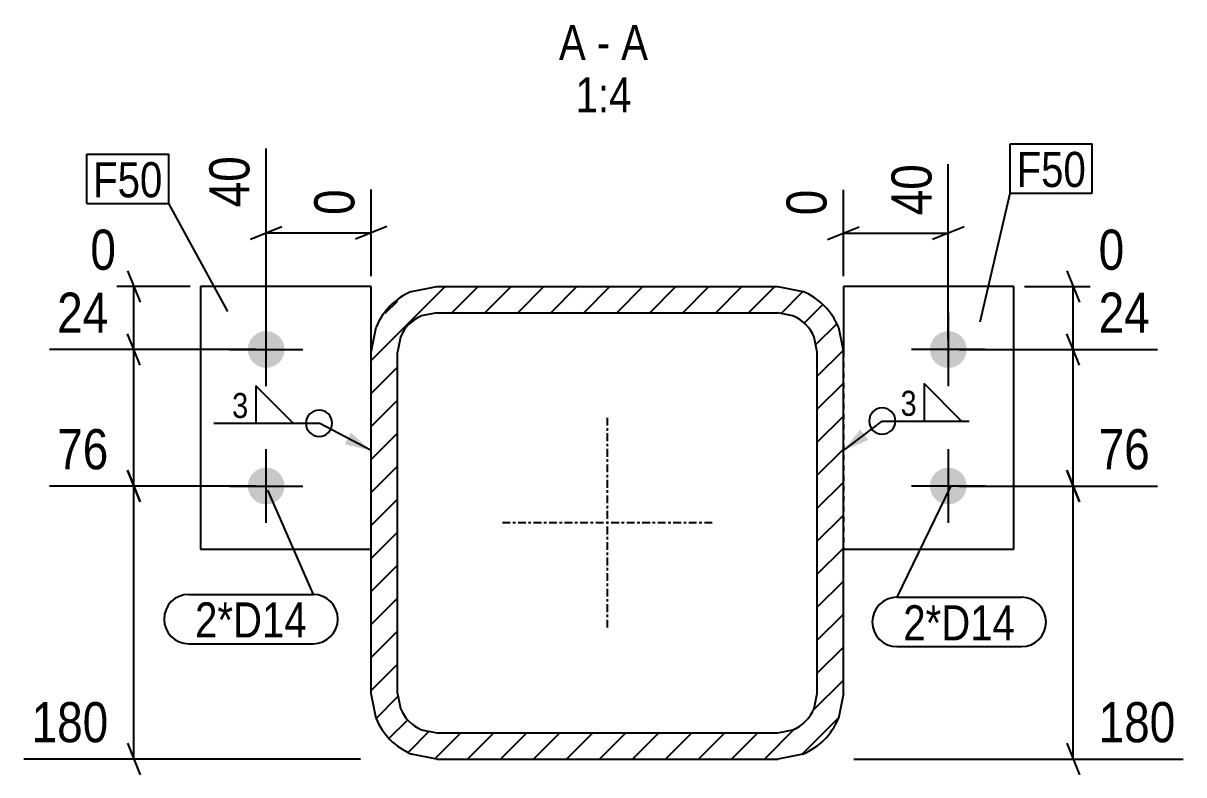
# Model space of a CAD drawing. Header units: millimetres. Extents: x 12 to 41653, y 8 to 845.
# Drawn here: x 26583.9 to 27026.2, y 9.6 to 295.9 of the extents above; entities that cross this region are included whole.
import ezdxf

# ---------------------------------------------------------------- set-up
doc = ezdxf.new("R2010")
doc.units = ezdxf.units.MM
doc.linetypes.add('DXK_LINE_DOT2', pattern=[3.9198, 1.9599, -1.9599])
doc.linetypes.add('DXK_LINE_DOT3', pattern=[5.9187, 2.979, -0.9799, 0.9799, -0.9799])
for name, color, linetype in [('MÅLSÆTNING', 7, 'Continuous'), ('STÅL', 7, 'Continuous'), ('TEKST', 7, 'Continuous')]:
    doc.layers.add(name, color=color, linetype=linetype)
doc.styles.add('Arial Narrow', font='ARIALN.TTF', dxfattribs={"height": 0.2})

msp = doc.modelspace()

# ---------------------------------------------------------------- hatches: boundary and pattern name
at = {"layer": 'STÅL', "linetype": 'Continuous'}
h = msp.add_hatch(dxfattribs=at)
h.set_pattern_fill('', scale=2.8, style=0, pattern_type=0)
h.set_pattern_definition([(45, (26718.387, 31.033), (-6.28618, 6.28618), [])])
h.paths.add_polyline_path([(26716.48, 40.6), (26718.39, 31.03), (26723.81, 22.92), (26731.92, 17.5), (26741.48, 15.6), (26871.48, 15.6), (26881.05, 17.5), (26889.16, 22.92), (26894.58, 31.03), (26896.48, 40.6), (26896.48, 170.6), (26894.58, 180.17), (26889.16, 188.28), (26881.05, 193.7), (26871.48, 195.6), (26741.48, 195.6), (26731.92, 193.7), (26723.81, 188.28), (26718.39, 180.17), (26716.48, 170.6)])
h.paths.add_polyline_path([(26727.63, 176.34), (26730.88, 181.21), (26735.74, 184.46), (26741.48, 185.6), (26871.48, 185.6), (26877.22, 184.46), (26882.09, 181.21), (26885.34, 176.34), (26886.48, 170.6), (26886.48, 40.6), (26885.34, 34.86), (26882.09, 29.99), (26877.22, 26.74), (26871.48, 25.6), (26741.48, 25.6), (26735.74, 26.74), (26730.88, 29.99), (26727.63, 34.86), (26726.48, 40.6), (26726.48, 170.6)])
for points in [[(26676.48, 178.6, -1), (26676.48, 164.6, -1)], [(26936.48, 164.6, -1), (26936.48, 178.6, -1)], [(26676.48, 126.6, -1), (26676.48, 112.6, -1)], [(26936.48, 112.6, -1), (26936.48, 126.6, -1)]]:
    msp.add_hatch(color=96, dxfattribs=at).paths.add_polyline_path(points)
at = {"layer": 'TEKST', "linetype": 'Continuous'}
for points in [[(26708.79, 139.96), (26716.48, 133.1), (26706.47, 135.53)], [(26905.96, 137.15), (26896.48, 133.1), (26902.94, 141.13)]]:
    msp.add_hatch(color=3, dxfattribs=at).paths.add_polyline_path(points)

# ---------------------------------------------------------------- linework, layer by layer
at = {"layer": 'MÅLSÆTNING', "color": 7, "linetype": 'Continuous'}
for p, q in [((26676.48, 175.6), (26676.48, 248.19)), ((26936.48, 175.6), (26936.48, 242.24)), ((26716.48, 199.6), (26716.48, 232.62)), ((26896.48, 199.6), (26896.48, 232.49)), ((26670.48, 213.67), (26682.48, 218.47)), ((26722.48, 218.47), (26710.48, 213.67)), ((26890.48, 213.54), (26902.48, 218.34)), ((26942.48, 218.34), (26930.48, 213.54)), ((26676.48, 216.07), (26716.48, 216.07)), ((26896.48, 215.94), (26936.48, 215.94)), ((26623.64, 201.6), (26628.44, 189.6)), ((26981.67, 201.6), (26986.47, 189.6)), ((26647.48, 195.6), (26609.49, 195.6)), ((26626.04, 171.6), (26626.04, 195.6)), ((26965.48, 195.6), (27006.45, 195.6)), ((26984.07, 171.6), (26984.07, 195.6)), ((26628.44, 165.6), (26623.64, 177.6)), ((26628.44, 165.6), (26623.64, 177.6)), ((26986.47, 165.6), (26981.67, 177.6)), ((26986.47, 165.6), (26981.67, 177.6)), ((26672.48, 171.6), (26593.91, 171.6)), ((26672.48, 171.6), (26593.91, 171.6)), ((26626.04, 119.6), (26626.04, 171.6)), ((26940.48, 171.6), (27016.2, 171.6)), ((26940.48, 171.6), (27016.2, 171.6)), ((26984.07, 119.6), (26984.07, 171.6)), ((26628.44, 113.6), (26623.64, 125.6)), ((26623.64, 125.6), (26628.44, 113.6)), ((26981.67, 125.6), (26986.47, 113.6)), ((26986.47, 113.6), (26981.67, 125.6)), ((26672.48, 119.6), (26593.91, 119.6)), ((26672.48, 119.6), (26593.91, 119.6)), ((26626.04, 15.6), (26626.04, 119.6)), ((26940.48, 119.6), (27016.2, 119.6)), ((26940.48, 119.6), (27016.2, 119.6)), ((26984.07, 15.6), (26984.07, 119.6)), ((26623.64, 21.6), (26628.44, 9.6)), ((26981.67, 21.6), (26986.47, 9.6)), ((26712.48, 15.6), (26584.16, 15.6)), ((26900.48, 15.6), (27025.95, 15.6))]:
    msp.add_line(p, q, dxfattribs=at)
at = {"layer": 'STÅL', "color": 2, "linetype": 'Continuous'}
for p, q in [((26651.48, 195.6), (26651.48, 95.6)), ((26716.48, 195.6), (26651.48, 195.6)), ((26716.48, 170.6), (26716.48, 195.6)), ((26731.92, 193.7), (26741.48, 195.6)), ((26741.48, 195.6), (26871.48, 195.6)), ((26871.48, 195.6), (26881.05, 193.7)), ((26961.48, 195.6), (26896.48, 195.6)), ((26896.48, 195.6), (26896.48, 170.6)), ((26961.48, 95.6), (26961.48, 195.6)), ((26741.48, 185.6), (26735.74, 184.46)), ((26741.48, 185.6), (26871.48, 185.6)), ((26877.22, 184.46), (26871.48, 185.6)), ((26716.48, 170.6), (26718.39, 180.17)), ((26894.58, 180.17), (26896.48, 170.6)), ((26727.63, 176.34), (26726.48, 170.6)), ((26886.48, 170.6), (26885.34, 176.34)), ((26716.48, 40.6), (26716.48, 170.6)), ((26726.48, 40.6), (26726.48, 170.6)), ((26886.48, 40.6), (26886.48, 170.6)), ((26896.48, 40.6), (26896.48, 170.6)), ((26651.48, 95.6), (26716.48, 95.6)), ((26896.48, 95.6), (26961.48, 95.6)), ((26718.39, 31.03), (26716.48, 40.6)), ((26726.48, 40.6), (26727.63, 34.86)), ((26885.34, 34.86), (26886.48, 40.6)), ((26896.48, 40.6), (26894.58, 31.03)), ((26735.74, 26.74), (26741.48, 25.6)), ((26871.48, 25.6), (26877.22, 26.74)), ((26741.48, 25.6), (26871.48, 25.6)), ((26741.48, 15.6), (26731.92, 17.5)), ((26741.48, 15.6), (26871.48, 15.6)), ((26881.05, 17.5), (26871.48, 15.6))]:
    msp.add_line(p, q, dxfattribs=at)
at = {"layer": 'STÅL', "color": 96, "linetype": 'Continuous'}
for p, q in [((26676.48, 157.6), (26676.48, 185.6)), ((26936.48, 185.6), (26936.48, 157.6)), ((26662.48, 171.6), (26690.48, 171.6)), ((26950.48, 171.6), (26922.48, 171.6)), ((26676.48, 105.6), (26676.48, 133.6)), ((26936.48, 133.6), (26936.48, 105.6)), ((26662.48, 119.6), (26690.48, 119.6)), ((26950.48, 119.6), (26922.48, 119.6))]:
    msp.add_line(p, q, dxfattribs=at)
at = {"layer": 'STÅL', "color": 7, "linetype": 'DXK_LINE_DOT2'}
for p, q in [((26716.48, 95.6), (26716.48, 170.6)), ((26896.48, 170.6), (26896.48, 95.6))]:
    msp.add_line(p, q, dxfattribs=at)
at = {"layer": 'STÅL', "color": 7, "linetype": 'DXK_LINE_DOT3'}
for p, q in [((26806.48, 145.6), (26806.48, 65.6)), ((26846.48, 105.6), (26766.48, 105.6))]:
    msp.add_line(p, q, dxfattribs=at)
at = {"layer": 'STÅL', "color": 2, "linetype": 'Continuous'}
for centre, radius, start, end in [((26741.48, 170.6), 25, 112.5, 157.5), ((26871.48, 170.6), 25, 22.5, 67.5), ((26741.48, 170.6), 15, 112.5, 157.5), ((26871.48, 170.6), 15, 22.5, 67.5), ((26741.48, 40.6), 25, 202.5, 247.5), ((26741.48, 40.6), 15, 202.5, 247.5), ((26871.48, 40.6), 15, 292.5, 337.5), ((26871.48, 40.6), 25, 292.5, 337.5)]:
    msp.add_arc(centre, radius, start, end, dxfattribs=at)
at = {"layer": 'TEKST', "color": 7, "linetype": 'Continuous'}
for p, q in [((26960.11, 249.91), (26991.34, 249.91)), ((26960.11, 231.11), (26960.11, 249.91)), ((26991.34, 231.11), (26991.34, 249.91)), ((26608.12, 245.99), (26639.35, 245.99)), ((26608.12, 227.19), (26608.12, 245.99)), ((26639.35, 227.19), (26639.35, 245.99)), ((26948.68, 182.14), (26960.11, 231.11)), ((26960.11, 231.11), (26991.34, 231.11)), ((26608.12, 227.19), (26639.35, 227.19)), ((26676.98, 117.99), (26694.4, 78.31)), ((26937.29, 119.43), (26916.92, 77.21)), ((26646.97, 78.31), (26694.4, 78.31)), ((26916.92, 77.21), (26964.35, 77.21)), ((26646.97, 59.51), (26694.4, 59.51)), ((26916.92, 58.41), (26964.35, 58.41))]:
    msp.add_line(p, q, dxfattribs=at)
at = {"layer": 'TEKST', "color": 3, "linetype": 'Continuous'}
for p, q in [((26716.48, 133.1), (26696.64, 143.51)), ((26896.48, 133.1), (26911.31, 144.34))]:
    msp.add_line(p, q, dxfattribs=at)
for centre, start, end in [((26696.64, 143.51), 90, 270), ((26696.64, 143.51), 270, 90), ((26911.31, 144.34), 90, 270)]:
    msp.add_arc(centre, 5, start, end, dxfattribs=at)
at = {"layer": 'TEKST', "color": 7, "linetype": 'Continuous'}
for centre, start, end in [((26646.97, 68.91), 90, 270), ((26694.4, 68.91), 270, 90), ((26916.92, 67.81), 90, 270), ((26964.35, 67.81), 270, 90)]:
    msp.add_arc(centre, 9.4, start, end, dxfattribs=at)

# ---------------------------------------------------------------- wipeouts: each hides what was drawn before it
at = {"color": 0, "linetype": 'Continuous'}
for points, layer in [([(26673.28, 248.48), (26650.88, 248.48), (26650.88, 222.58), (26673.28, 222.58)], 'MÅLSÆTNING'), ([(27006.73, 198.8), (27006.73, 221.2), (26990.58, 221.2), (26990.58, 198.8)], 'MÅLSÆTNING'), ([(26619.53, 122.8), (26619.53, 145.2), (26593.63, 145.2), (26593.63, 122.8)], 'MÅLSÆTNING'), ([(27016.48, 122.8), (27016.48, 145.2), (26990.58, 145.2), (26990.58, 122.8)], 'MÅLSÆTNING'), ([(26619.53, 18.8), (26619.53, 41.2), (26583.88, 41.2), (26583.88, 18.8)], 'MÅLSÆTNING'), ([(27026.23, 18.8), (27026.23, 41.2), (26990.58, 41.2), (26990.58, 18.8)], 'MÅLSÆTNING'), ([(26798.31, 281.91), (26798.31, 295.91), (26788.08, 295.91), (26788.08, 281.91)], 'TEKST'), ([(26807.6, 281.91), (26807.6, 295.91), (26802.51, 295.91), (26802.51, 281.91)], 'TEKST'), ([(26822.03, 281.91), (26822.03, 295.91), (26811.8, 295.91), (26811.8, 281.91)], 'TEKST'), ([(26815.72, 261.91), (26815.72, 275.91), (26794.39, 275.91), (26794.39, 261.91)], 'TEKST')]:
    msp.add_wipeout(points, dxfattribs=at).dxf.layer = layer
at = {"color": 0}
for points in [[(26636.95, 229.59), (26636.95, 243.59), (26610.52, 243.59), (26610.52, 229.59)], [(26988.94, 233.51), (26988.94, 247.51), (26962.51, 247.51), (26962.51, 233.51)], [(26670.44, 144.71), (26670.44, 156.31), (26662.74, 156.31), (26662.74, 144.71)], [(26925.2, 145.54), (26925.2, 157.14), (26917.51, 157.14), (26917.51, 145.54)], [(26692, 61.91), (26692, 75.91), (26649.37, 75.91), (26649.37, 61.91)], [(26961.95, 60.81), (26961.95, 74.81), (26919.32, 74.81), (26919.32, 60.81)]]:
    msp.add_wipeout(points, dxfattribs=at).dxf.layer = 'TEKST'

# ---------------------------------------------------------------- next in the draw order: linework, layer by layer
at = {"layer": 'TEKST', "color": 7, "linetype": 'Continuous'}
msp.add_line((26661.81, 186.09), (26639.35, 227.19), dxfattribs=at)
at = {"layer": 'TEKST', "color": 3, "linetype": 'Continuous'}
for p, q in [((26686.78, 143.51), (26672.49, 157.79)), ((26672.49, 157.79), (26672.49, 143.51)), ((26941.55, 144.34), (26927.26, 158.62)), ((26927.26, 158.62), (26927.26, 144.34)), ((26656.54, 143.51), (26696.64, 143.51)), ((26672.49, 143.51), (26686.78, 143.51)), ((26911.31, 144.34), (26944.4, 144.34)), ((26927.26, 144.34), (26941.55, 144.34))]:
    msp.add_line(p, q, dxfattribs=at)
msp.add_arc((26911.31, 144.34), 5, 270, 90, dxfattribs=at)

# ---------------------------------------------------------------- next in the draw order: texts
at = {"layer": 'MÅLSÆTNING', "color": 3, "linetype": 'Continuous', "style": 'Arial Narrow'}
msp.add_text('40', height=15.271, rotation=90.0002, dxfattribs=at).set_placement((26670.08, 225.78))
for s, height, p in [('0', 15.27, (26993.78, 202)), ('76', 15.271, (26596.83, 126)), ('76', 15.271, (26993.78, 126)), ('180', 15.271, (26587.08, 22)), ('180', 15.271, (26993.78, 22))]:
    msp.add_text(s, height=height, dxfattribs=at).set_placement(p)
at = {"layer": 'TEKST', "color": 3, "linetype": 'Continuous', "style": 'Arial Narrow'}
for s, height, p in [('A', 13.36, (26788.08, 281.91)), ('A', 13.36, (26811.8, 281.91)), ('-', 13.36, (26802.51, 281.91)), ('1:4', 13.362, (26794.39, 261.91))]:
    msp.add_text(s, height=height, dxfattribs=at).set_placement(p)
at = {"layer": 'TEKST', "color": 3, "style": 'Arial Narrow'}
for p in [(26663.54, 145.51), (26918.31, 146.34)]:
    msp.add_text('3', height=9.54, dxfattribs=at).set_placement(p)

# ---------------------------------------------------------------- next in the draw order: wipeouts: each hides what was drawn before it
at = {"color": 0, "linetype": 'Continuous'}
for points in [[(26933.28, 245.44), (26910.88, 245.44), (26910.88, 219.54), (26933.28, 219.54)], [(26713.28, 235.82), (26690.88, 235.82), (26690.88, 219.67), (26713.28, 219.67)], [(26893.28, 235.69), (26870.88, 235.69), (26870.88, 219.54), (26893.28, 219.54)], [(26622.44, 198.8), (26622.44, 221.2), (26606.29, 221.2), (26606.29, 198.8)], [(27016.48, 174.8), (27016.48, 197.2), (26990.58, 197.2), (26990.58, 174.8)]]:
    msp.add_wipeout(points, dxfattribs=at).dxf.layer = 'MÅLSÆTNING'
at = {"color": 0}
for points in [[(26636.95, 229.59), (26636.95, 243.59), (26610.52, 243.59), (26610.52, 229.59)], [(26988.94, 233.51), (26988.94, 247.51), (26962.51, 247.51), (26962.51, 233.51)], [(26692, 61.91), (26692, 75.91), (26649.37, 75.91), (26649.37, 61.91)], [(26961.95, 60.81), (26961.95, 74.81), (26919.32, 74.81), (26919.32, 60.81)]]:
    msp.add_wipeout(points, dxfattribs=at).dxf.layer = 'TEKST'

# ---------------------------------------------------------------- next in the draw order: texts
at = {"layer": 'MÅLSÆTNING', "color": 3, "linetype": 'Continuous', "style": 'Arial Narrow'}
for s, height, p in [('40', 15.271, (26930.08, 222.74)), ('0', 15.27, (26710.08, 222.87)), ('0', 15.27, (26890.08, 222.74))]:
    msp.add_text(s, height=height, rotation=90.0002, dxfattribs=at).set_placement(p)
for s, height, p in [('0', 15.27, (26609.49, 202)), ('24', 15.271, (26993.78, 178))]:
    msp.add_text(s, height=height, dxfattribs=at).set_placement(p)
at = {"layer": 'TEKST', "color": 3, "style": 'Arial Narrow'}
for s, p in [('F50', (26962.51, 233.51)), ('F50', (26610.52, 229.59)), ('2*D14', (26649.37, 61.91)), ('2*D14', (26919.32, 60.81))]:
    msp.add_text(s, height=13.362, dxfattribs=at).set_placement(p)

# ---------------------------------------------------------------- next in the draw order: wipeouts: each hides what was drawn before it
at = {"color": 0, "linetype": 'Continuous'}
msp.add_wipeout([(26619.53, 174.8), (26619.53, 197.2), (26593.63, 197.2), (26593.63, 174.8)], dxfattribs=at).dxf.layer = 'MÅLSÆTNING'

# ---------------------------------------------------------------- next in the draw order: texts
at = {"layer": 'MÅLSÆTNING', "color": 3, "linetype": 'Continuous', "style": 'Arial Narrow'}
msp.add_text('24', height=15.271, dxfattribs=at).set_placement((26596.83, 178))

doc.saveas('drawing.dxf')
